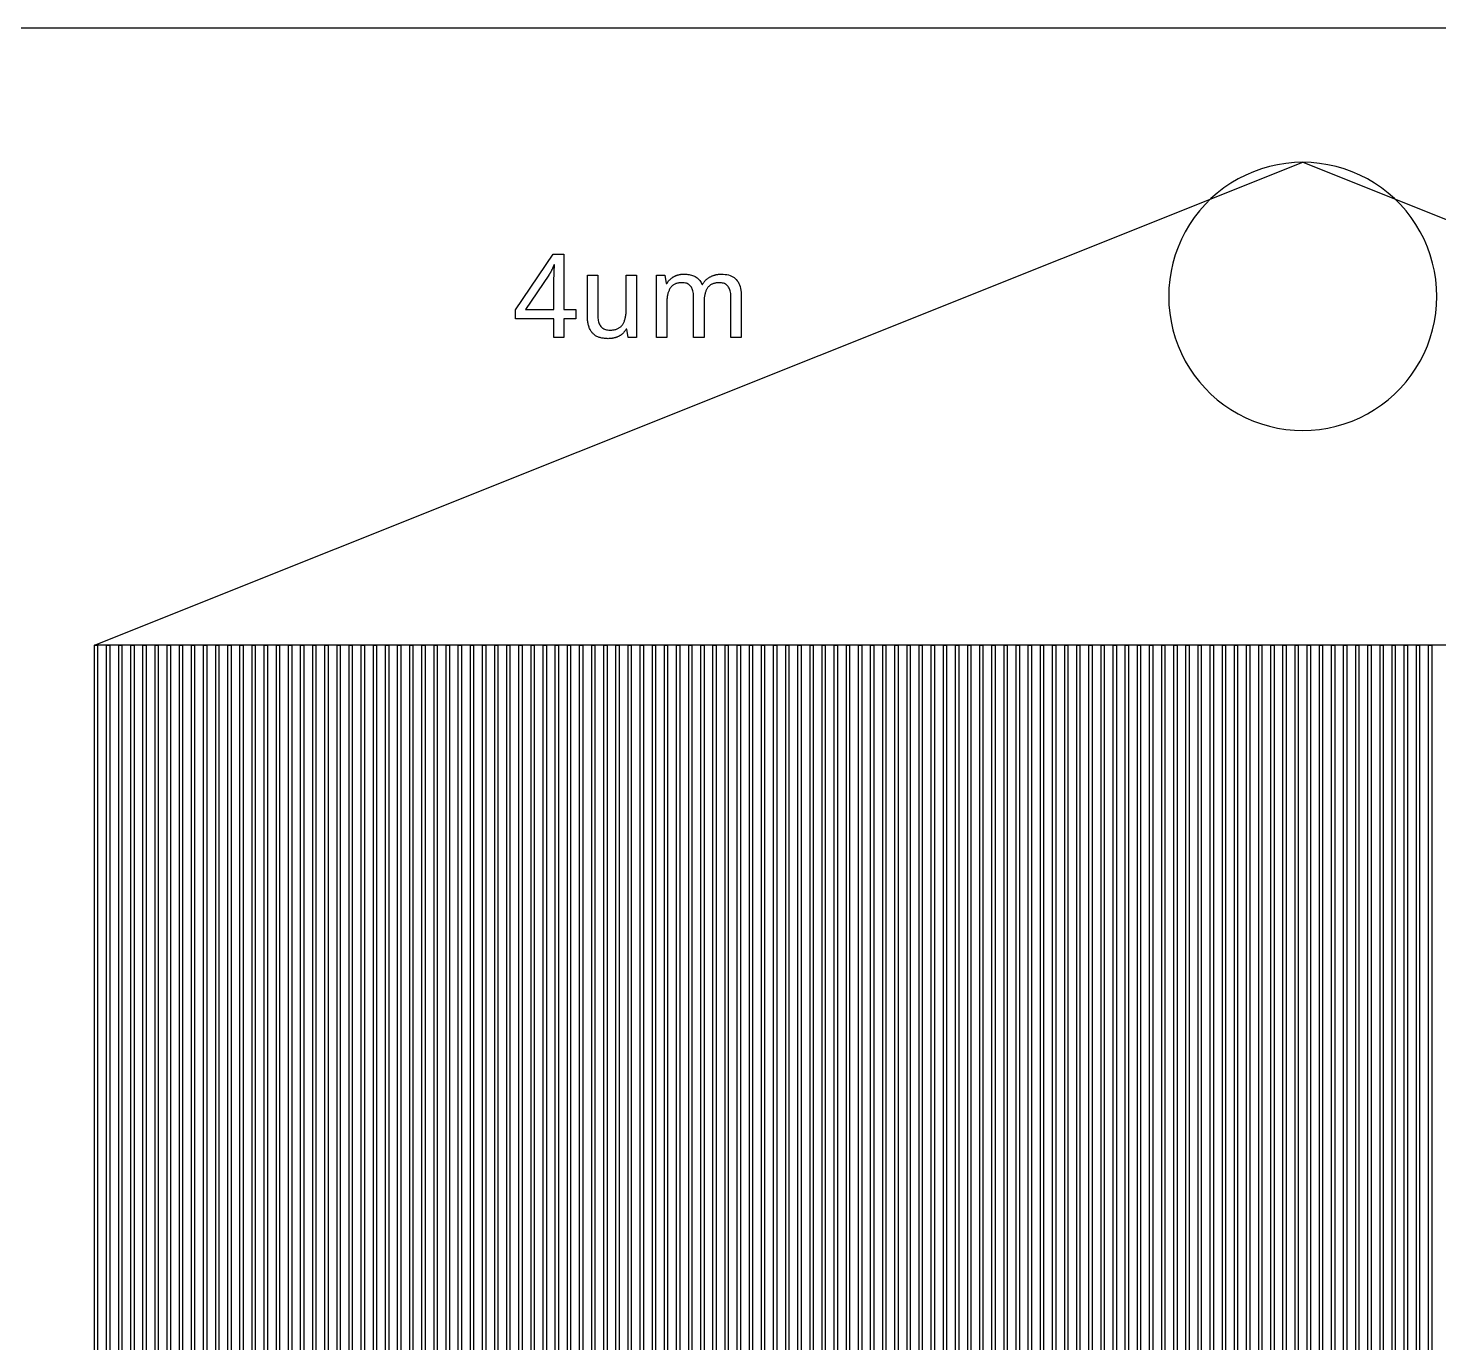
# Model space of a CAD drawing. Extents: x 0 to 762, y 0 to 762.
# Drawn here: x 260.3 to 393.9, y 637.5 to 762 of the extents above; entities that cross this region are included whole.
import ezdxf

# ---------------------------------------------------------------- set-up
doc = ezdxf.new("R2010")
doc.units = 0
doc.layers.get('0').update_dxf_attribs({"linetype": 'CONTINUOUS'})

msp = doc.modelspace()

# ---------------------------------------------------------------- linework, layer by layer
at = {"color": 7}
msp.add_lwpolyline([(0, 0), (761.986, 0), (761.986, 761.986), (0, 761.986), (0, 0)], close=True, dxfattribs=at)
at = {"color": 0}
for points in [[(380.993, 749.286), (495.442, 703.567), (266.546, 703.567), (380.993, 749.286)], [(393.693, 736.586), (393.668, 737.383), (393.593, 738.178), (393.468, 738.967), (393.294, 739.744), (393.071, 740.511), (392.801, 741.261), (392.485, 741.994), (392.122, 742.704), (391.715, 743.392), (391.268, 744.051), (390.778, 744.682), (390.251, 745.281), (389.686, 745.844), (389.089, 746.372), (388.458, 746.861), (387.797, 747.31), (387.111, 747.715), (386.4, 748.078), (385.668, 748.394), (384.918, 748.665), (384.151, 748.887), (383.372, 749.061), (382.585, 749.186), (381.79, 749.261), (380.993, 749.286), (380.196, 749.261), (379.401, 749.186), (378.614, 749.061), (377.835, 748.887), (377.068, 748.665), (376.318, 748.394), (375.586, 748.078), (374.875, 747.715), (374.189, 747.31), (373.528, 746.861), (372.897, 746.372), (372.3, 745.844), (371.735, 745.281), (371.208, 744.682), (370.719, 744.051), (370.271, 743.392), (369.864, 742.704), (369.501, 741.994), (369.185, 741.261), (368.915, 740.511), (368.692, 739.744), (368.518, 738.967), (368.393, 738.178), (368.318, 737.383), (368.293, 736.586), (368.318, 735.789), (368.393, 734.994), (368.518, 734.207), (368.692, 733.428), (368.915, 732.662), (369.185, 731.911), (369.501, 731.179), (369.864, 730.468), (370.271, 729.782), (370.719, 729.122), (371.208, 728.492), (371.735, 727.893), (372.3, 727.329), (372.897, 726.801), (373.528, 726.313), (374.189, 725.864), (374.875, 725.458), (375.586, 725.096), (376.318, 724.779), (377.068, 724.508), (377.835, 724.286), (378.614, 724.111), (379.401, 723.988), (380.196, 723.912), (380.993, 723.887), (381.79, 723.912), (382.585, 723.988), (383.372, 724.111), (384.151, 724.286), (384.918, 724.508), (385.668, 724.779), (386.4, 725.096), (387.111, 725.458), (387.797, 725.864), (388.458, 726.313), (389.089, 726.801), (389.686, 727.329), (390.251, 727.893), (390.778, 728.492), (391.268, 729.122), (391.715, 729.782), (392.122, 730.468), (392.485, 731.179), (392.801, 731.911), (393.071, 732.662), (393.294, 733.428), (393.468, 734.207), (393.593, 734.994), (393.668, 735.789), (393.693, 736.586)], [(312.136, 734.454), (310.993, 734.454), (310.993, 732.693), (310.047, 732.693), (310.047, 734.454), (306.422, 734.454), (306.422, 735.308), (309.983, 740.588), (310.993, 740.588), (310.993, 735.346), (312.136, 735.346), (312.136, 734.454)], [(310.047, 735.346), (310.047, 737.318), (310.047, 737.379), (310.047, 737.44), (310.049, 737.503), (310.049, 737.565), (310.049, 737.629), (310.05, 737.692), (310.05, 737.757), (310.051, 737.821), (310.053, 737.886), (310.054, 737.953), (310.057, 738.018), (310.058, 738.085), (310.061, 738.15), (310.064, 738.214), (310.065, 738.278), (310.068, 738.342), (310.069, 738.406), (310.072, 738.468), (310.074, 738.531), (310.076, 738.594), (310.078, 738.656), (310.081, 738.717), (310.082, 738.778), (310.085, 738.838), (310.088, 738.896), (310.089, 738.954), (310.092, 739.011), (310.093, 739.067), (310.096, 739.122), (310.099, 739.175), (310.101, 739.228), (310.104, 739.278), (310.107, 739.326), (310.108, 739.372), (310.111, 739.418), (310.112, 739.461), (310.114, 739.501), (310.115, 739.54), (310.117, 739.578), (310.068, 739.578), (310.061, 739.557), (310.053, 739.535), (310.044, 739.511), (310.035, 739.488), (310.025, 739.464), (310.015, 739.44), (310.006, 739.415), (309.994, 739.389), (309.983, 739.363), (309.972, 739.336), (309.961, 739.311), (309.95, 739.285), (309.939, 739.258), (309.926, 739.232), (309.914, 739.207), (309.901, 739.181), (309.889, 739.154), (309.876, 739.126), (309.862, 739.1), (309.849, 739.074), (309.836, 739.047), (309.822, 739.022), (309.81, 738.997), (309.796, 738.971), (309.782, 738.946), (309.769, 738.921), (309.756, 738.896), (309.742, 738.871), (309.728, 738.846), (309.714, 738.821), (309.7, 738.797), (309.686, 738.774), (309.674, 738.75), (309.66, 738.728), (309.647, 738.707), (309.635, 738.686), (309.622, 738.667), (309.61, 738.647), (309.597, 738.629), (309.585, 738.611), (307.378, 735.346), (310.047, 735.346)], [(317.11, 732.693), (316.965, 733.482), (316.911, 733.482), (316.885, 733.436), (316.856, 733.392), (316.826, 733.349), (316.796, 733.307), (316.764, 733.265), (316.731, 733.226), (316.697, 733.188), (316.662, 733.15), (316.626, 733.114), (316.589, 733.079), (316.553, 733.046), (316.515, 733.015), (316.476, 732.985), (316.438, 732.954), (316.397, 732.926), (316.357, 732.899), (316.315, 732.872), (316.274, 732.847), (316.231, 732.824), (316.186, 732.8), (316.142, 732.779), (316.097, 732.76), (316.051, 732.74), (316.006, 732.722), (315.96, 732.706), (315.912, 732.69), (315.865, 732.676), (315.817, 732.662), (315.768, 732.65), (315.719, 732.639), (315.669, 732.629), (315.619, 732.619), (315.569, 732.611), (315.519, 732.604), (315.469, 732.599), (315.418, 732.593), (315.368, 732.59), (315.317, 732.588), (315.265, 732.586), (315.214, 732.585), (315.118, 732.586), (315.024, 732.59), (314.932, 732.596), (314.842, 732.606), (314.756, 732.617), (314.671, 732.629), (314.588, 732.646), (314.508, 732.664), (314.431, 732.685), (314.354, 732.708), (314.282, 732.735), (314.211, 732.764), (314.143, 732.796), (314.078, 732.829), (314.015, 732.867), (313.954, 732.907), (313.896, 732.95), (313.84, 732.996), (313.787, 733.044), (313.737, 733.096), (313.689, 733.15), (313.643, 733.207), (313.6, 733.267), (313.558, 733.329), (313.519, 733.394), (313.483, 733.464), (313.449, 733.535), (313.418, 733.61), (313.388, 733.686), (313.361, 733.767), (313.338, 733.85), (313.317, 733.936), (313.299, 734.026), (313.282, 734.118), (313.268, 734.214), (313.257, 734.313), (313.249, 734.414), (313.243, 734.519), (313.239, 734.628), (313.237, 734.739), (313.237, 738.59), (314.215, 738.59), (314.215, 734.793), (314.218, 734.657), (314.226, 734.528), (314.24, 734.406), (314.261, 734.29), (314.286, 734.182), (314.318, 734.081), (314.354, 733.986), (314.397, 733.899), (314.446, 733.818), (314.5, 733.746), (314.56, 733.679), (314.626, 733.619), (314.699, 733.567), (314.778, 733.522), (314.862, 733.483), (314.954, 733.451), (315.051, 733.428), (315.154, 733.41), (315.264, 733.4), (315.381, 733.396), (315.467, 733.397), (315.549, 733.401), (315.629, 733.408), (315.707, 733.418), (315.781, 733.431), (315.853, 733.446), (315.921, 733.464), (315.987, 733.486), (316.05, 733.51), (316.111, 733.536), (316.169, 733.565), (316.225, 733.597), (316.278, 733.631), (316.329, 733.668), (316.376, 733.708), (316.424, 733.75), (316.467, 733.794), (316.508, 733.842), (316.547, 733.892), (316.583, 733.944), (316.619, 734), (316.653, 734.058), (316.683, 734.119), (316.713, 734.183), (316.74, 734.249), (316.764, 734.317), (316.787, 734.387), (316.807, 734.461), (316.825, 734.537), (316.842, 734.615), (316.857, 734.696), (316.871, 734.779), (316.883, 734.864), (316.893, 734.953), (316.901, 735.043), (316.91, 735.135), (316.915, 735.229), (316.919, 735.326), (316.921, 735.426), (316.922, 735.529), (316.922, 738.59), (317.9, 738.59), (317.9, 732.693), (317.11, 732.693)], [(326.832, 732.693), (326.832, 736.49), (326.829, 736.626), (326.821, 736.756), (326.808, 736.878), (326.789, 736.993), (326.765, 737.101), (326.735, 737.203), (326.7, 737.296), (326.66, 737.383), (326.614, 737.464), (326.564, 737.537), (326.507, 737.604), (326.444, 737.662), (326.375, 737.715), (326.301, 737.761), (326.221, 737.799), (326.135, 737.831), (326.043, 737.856), (325.944, 737.872), (325.84, 737.883), (325.731, 737.886), (325.654, 737.885), (325.579, 737.882), (325.506, 737.875), (325.436, 737.865), (325.368, 737.854), (325.303, 737.84), (325.24, 737.824), (325.179, 737.804), (325.121, 737.782), (325.065, 737.757), (325.011, 737.732), (324.96, 737.703), (324.91, 737.672), (324.861, 737.639), (324.815, 737.603), (324.771, 737.565), (324.729, 737.524), (324.689, 737.481), (324.65, 737.435), (324.614, 737.387), (324.581, 737.338), (324.549, 737.285), (324.518, 737.231), (324.49, 737.174), (324.464, 737.114), (324.44, 737.053), (324.418, 736.988), (324.397, 736.921), (324.378, 736.851), (324.361, 736.781), (324.346, 736.707), (324.332, 736.632), (324.319, 736.554), (324.31, 736.474), (324.301, 736.392), (324.293, 736.307), (324.287, 736.221), (324.283, 736.132), (324.282, 736.04), (324.281, 735.947), (324.281, 732.693), (323.297, 732.693), (323.297, 736.49), (323.294, 736.626), (323.287, 736.756), (323.274, 736.878), (323.254, 736.993), (323.231, 737.101), (323.201, 737.203), (323.167, 737.296), (323.126, 737.383), (323.081, 737.464), (323.029, 737.537), (322.974, 737.604), (322.912, 737.662), (322.844, 737.715), (322.771, 737.761), (322.69, 737.799), (322.606, 737.831), (322.514, 737.856), (322.415, 737.872), (322.311, 737.883), (322.201, 737.886), (322.121, 737.885), (322.042, 737.881), (321.965, 737.874), (321.893, 737.864), (321.822, 737.851), (321.754, 737.836), (321.689, 737.818), (321.626, 737.797), (321.567, 737.774), (321.51, 737.747), (321.454, 737.718), (321.401, 737.686), (321.351, 737.651), (321.303, 737.614), (321.257, 737.574), (321.213, 737.531), (321.171, 737.486), (321.131, 737.438), (321.093, 737.386), (321.058, 737.333), (321.025, 737.278), (320.994, 737.218), (320.967, 737.158), (320.939, 737.094), (320.914, 737.028), (320.892, 736.96), (320.869, 736.889), (320.85, 736.815), (320.832, 736.74), (320.817, 736.662), (320.803, 736.581), (320.792, 736.499), (320.781, 736.412), (320.772, 736.325), (320.764, 736.235), (320.757, 736.142), (320.753, 736.047), (320.749, 735.95), (320.747, 735.851), (320.746, 735.749), (320.746, 732.693), (319.769, 732.693), (319.769, 738.59), (320.564, 738.59), (320.703, 737.796), (320.757, 737.796), (320.783, 737.84), (320.811, 737.885), (320.839, 737.928), (320.868, 737.969), (320.899, 738.01), (320.929, 738.049), (320.961, 738.088), (320.994, 738.124), (321.028, 738.158), (321.064, 738.193), (321.099, 738.226), (321.136, 738.258), (321.172, 738.29), (321.21, 738.321), (321.249, 738.35), (321.287, 738.378), (321.328, 738.404), (321.368, 738.429), (321.408, 738.454), (321.45, 738.478), (321.493, 738.499), (321.537, 738.519), (321.581, 738.54), (321.625, 738.558), (321.671, 738.575), (321.715, 738.592), (321.761, 738.606), (321.807, 738.619), (321.854, 738.632), (321.901, 738.644), (321.95, 738.654), (321.999, 738.662), (322.047, 738.671), (322.096, 738.678), (322.144, 738.685), (322.193, 738.689), (322.242, 738.693), (322.292, 738.696), (322.34, 738.697), (322.39, 738.697), (322.517, 738.694), (322.639, 738.688), (322.757, 738.676), (322.871, 738.66), (322.979, 738.639), (323.085, 738.613), (323.185, 738.582), (323.281, 738.546), (323.372, 738.506), (323.458, 738.461), (323.543, 738.411), (323.622, 738.356), (323.696, 738.296), (323.767, 738.229), (323.832, 738.158), (323.893, 738.081), (323.95, 737.999), (324.001, 737.911), (324.05, 737.818), (324.093, 737.719), (324.136, 737.719), (324.164, 737.769), (324.193, 737.818), (324.224, 737.865), (324.256, 737.911), (324.289, 737.956), (324.322, 737.997), (324.357, 738.039), (324.393, 738.079), (324.431, 738.118), (324.468, 738.156), (324.508, 738.19), (324.55, 738.225), (324.59, 738.258), (324.633, 738.29), (324.675, 738.321), (324.718, 738.351), (324.763, 738.379), (324.807, 738.406), (324.853, 738.432), (324.899, 738.456), (324.946, 738.479), (324.993, 738.503), (325.042, 738.524), (325.09, 738.544), (325.14, 738.564), (325.19, 738.581), (325.24, 738.597), (325.29, 738.613), (325.342, 738.626), (325.393, 738.639), (325.444, 738.65), (325.496, 738.66), (325.549, 738.668), (325.6, 738.676), (325.653, 738.683), (325.706, 738.688), (325.758, 738.692), (325.811, 738.694), (325.865, 738.697), (325.919, 738.697), (326.103, 738.692), (326.276, 738.676), (326.44, 738.651), (326.596, 738.615), (326.742, 738.568), (326.879, 738.511), (327.006, 738.444), (327.124, 738.368), (327.232, 738.279), (327.332, 738.182), (327.422, 738.074), (327.504, 737.953), (327.575, 737.819), (327.638, 737.675), (327.69, 737.517), (327.733, 737.347), (327.767, 737.165), (327.79, 736.969), (327.804, 736.762), (327.81, 736.543), (327.81, 732.693), (326.832, 732.693)], [(266.546, 703.567), (266.846, 703.567), (266.846, 634.989), (266.546, 634.989), (266.546, 703.567)], [(267.694, 703.567), (267.994, 703.567), (267.994, 634.989), (267.694, 634.989), (267.694, 703.567)], [(268.843, 703.567), (269.143, 703.567), (269.143, 634.989), (268.843, 634.989), (268.843, 703.567)], [(269.992, 703.567), (270.292, 703.567), (270.292, 634.989), (269.992, 634.989), (269.992, 703.567)], [(271.14, 703.567), (271.44, 703.567), (271.44, 634.989), (271.14, 634.989), (271.14, 703.567)], [(272.289, 703.567), (272.589, 703.567), (272.589, 634.989), (272.289, 634.989), (272.289, 703.567)], [(273.438, 703.567), (273.737, 703.567), (273.737, 634.989), (273.438, 634.989), (273.438, 703.567)], [(274.586, 703.567), (274.886, 703.567), (274.886, 634.989), (274.586, 634.989), (274.586, 703.567)], [(275.735, 703.567), (276.035, 703.567), (276.035, 634.989), (275.735, 634.989), (275.735, 703.567)], [(276.883, 703.567), (277.183, 703.567), (277.183, 634.989), (276.883, 634.989), (276.883, 703.567)], [(278.032, 703.567), (278.332, 703.567), (278.332, 634.989), (278.032, 634.989), (278.032, 703.567)], [(279.181, 703.567), (279.481, 703.567), (279.481, 634.989), (279.181, 634.989), (279.181, 703.567)], [(280.329, 703.567), (280.629, 703.567), (280.629, 634.989), (280.329, 634.989), (280.329, 703.567)], [(281.479, 703.567), (281.779, 703.567), (281.779, 634.989), (281.479, 634.989), (281.479, 703.567)], [(282.628, 703.567), (282.928, 703.567), (282.928, 634.989), (282.628, 634.989), (282.628, 703.567)], [(283.776, 703.567), (284.076, 703.567), (284.076, 634.989), (283.776, 634.989), (283.776, 703.567)], [(284.925, 703.567), (285.225, 703.567), (285.225, 634.989), (284.925, 634.989), (284.925, 703.567)], [(286.074, 703.567), (286.374, 703.567), (286.374, 634.989), (286.074, 634.989), (286.074, 703.567)], [(287.222, 703.567), (287.522, 703.567), (287.522, 634.989), (287.222, 634.989), (287.222, 703.567)], [(288.371, 703.567), (288.671, 703.567), (288.671, 634.989), (288.371, 634.989), (288.371, 703.567)], [(289.519, 703.567), (289.819, 703.567), (289.819, 634.989), (289.519, 634.989), (289.519, 703.567)], [(290.668, 703.567), (290.968, 703.567), (290.968, 634.989), (290.668, 634.989), (290.668, 703.567)], [(291.817, 703.567), (292.117, 703.567), (292.117, 634.989), (291.817, 634.989), (291.817, 703.567)], [(292.965, 703.567), (293.265, 703.567), (293.265, 634.989), (292.965, 634.989), (292.965, 703.567)], [(294.114, 703.567), (294.414, 703.567), (294.414, 634.989), (294.114, 634.989), (294.114, 703.567)], [(295.264, 703.567), (295.564, 703.567), (295.564, 634.989), (295.264, 634.989), (295.264, 703.567)], [(296.412, 703.567), (296.713, 703.567), (296.713, 634.989), (296.412, 634.989), (296.412, 703.567)], [(297.561, 703.567), (297.861, 703.567), (297.861, 634.989), (297.561, 634.989), (297.561, 703.567)], [(298.71, 703.567), (299.01, 703.567), (299.01, 634.989), (298.71, 634.989), (298.71, 703.567)], [(299.858, 703.567), (300.158, 703.567), (300.158, 634.989), (299.858, 634.989), (299.858, 703.567)], [(301.007, 703.567), (301.307, 703.567), (301.307, 634.989), (301.007, 634.989), (301.007, 703.567)], [(302.156, 703.567), (302.456, 703.567), (302.456, 634.989), (302.156, 634.989), (302.156, 703.567)], [(303.304, 703.567), (303.604, 703.567), (303.604, 634.989), (303.304, 634.989), (303.304, 703.567)], [(304.453, 703.567), (304.753, 703.567), (304.753, 634.989), (304.453, 634.989), (304.453, 703.567)], [(305.601, 703.567), (305.901, 703.567), (305.901, 634.989), (305.601, 634.989), (305.601, 703.567)], [(306.75, 703.567), (307.05, 703.567), (307.05, 634.989), (306.75, 634.989), (306.75, 703.567)], [(307.899, 703.567), (308.199, 703.567), (308.199, 634.989), (307.899, 634.989), (307.899, 703.567)], [(309.047, 703.567), (309.349, 703.567), (309.349, 634.989), (309.047, 634.989), (309.047, 703.567)], [(310.197, 703.567), (310.497, 703.567), (310.497, 634.989), (310.197, 634.989), (310.197, 703.567)], [(311.346, 703.567), (311.646, 703.567), (311.646, 634.989), (311.346, 634.989), (311.346, 703.567)], [(312.494, 703.567), (312.794, 703.567), (312.794, 634.989), (312.494, 634.989), (312.494, 703.567)], [(313.643, 703.567), (313.943, 703.567), (313.943, 634.989), (313.643, 634.989), (313.643, 703.567)], [(314.792, 703.567), (315.092, 703.567), (315.092, 634.989), (314.792, 634.989), (314.792, 703.567)], [(315.94, 703.567), (316.24, 703.567), (316.24, 634.989), (315.94, 634.989), (315.94, 703.567)], [(317.089, 703.567), (317.389, 703.567), (317.389, 634.989), (317.089, 634.989), (317.089, 703.567)], [(318.237, 703.567), (318.537, 703.567), (318.537, 634.989), (318.237, 634.989), (318.237, 703.567)], [(319.386, 703.567), (319.686, 703.567), (319.686, 634.989), (319.386, 634.989), (319.386, 703.567)], [(320.535, 703.567), (320.835, 703.567), (320.835, 634.989), (320.535, 634.989), (320.535, 703.567)], [(321.683, 703.567), (321.983, 703.567), (321.983, 634.989), (321.683, 634.989), (321.683, 703.567)], [(322.832, 703.567), (323.132, 703.567), (323.132, 634.989), (322.832, 634.989), (322.832, 703.567)], [(323.982, 703.567), (324.282, 703.567), (324.282, 634.989), (323.982, 634.989), (323.982, 703.567)], [(325.131, 703.567), (325.431, 703.567), (325.431, 634.989), (325.131, 634.989), (325.131, 703.567)], [(326.279, 703.567), (326.579, 703.567), (326.579, 634.989), (326.279, 634.989), (326.279, 703.567)], [(327.428, 703.567), (327.728, 703.567), (327.728, 634.989), (327.428, 634.989), (327.428, 703.567)], [(328.576, 703.567), (328.876, 703.567), (328.876, 634.989), (328.576, 634.989), (328.576, 703.567)], [(329.725, 703.567), (330.025, 703.567), (330.025, 634.989), (329.725, 634.989), (329.725, 703.567)], [(330.874, 703.567), (331.174, 703.567), (331.174, 634.989), (330.874, 634.989), (330.874, 703.567)], [(332.022, 703.567), (332.322, 703.567), (332.322, 634.989), (332.022, 634.989), (332.022, 703.567)], [(333.171, 703.567), (333.471, 703.567), (333.471, 634.989), (333.171, 634.989), (333.171, 703.567)], [(334.319, 703.567), (334.619, 703.567), (334.619, 634.989), (334.319, 634.989), (334.319, 703.567)], [(335.468, 703.567), (335.768, 703.567), (335.768, 634.989), (335.468, 634.989), (335.468, 703.567)], [(336.617, 703.567), (336.917, 703.567), (336.917, 634.989), (336.617, 634.989), (336.617, 703.567)], [(337.765, 703.567), (338.067, 703.567), (338.067, 634.989), (337.765, 634.989), (337.765, 703.567)], [(338.915, 703.567), (339.215, 703.567), (339.215, 634.989), (338.915, 634.989), (338.915, 703.567)], [(340.064, 703.567), (340.364, 703.567), (340.364, 634.989), (340.064, 634.989), (340.064, 703.567)], [(341.213, 703.567), (341.513, 703.567), (341.513, 634.989), (341.213, 634.989), (341.213, 703.567)], [(342.361, 703.567), (342.661, 703.567), (342.661, 634.989), (342.361, 634.989), (342.361, 703.567)], [(343.51, 703.567), (343.81, 703.567), (343.81, 634.989), (343.51, 634.989), (343.51, 703.567)], [(344.658, 703.567), (344.958, 703.567), (344.958, 634.989), (344.658, 634.989), (344.658, 703.567)], [(345.807, 703.567), (346.107, 703.567), (346.107, 634.989), (345.807, 634.989), (345.807, 703.567)], [(346.956, 703.567), (347.256, 703.567), (347.256, 634.989), (346.956, 634.989), (346.956, 703.567)], [(348.104, 703.567), (348.404, 703.567), (348.404, 634.989), (348.104, 634.989), (348.104, 703.567)], [(349.253, 703.567), (349.553, 703.567), (349.553, 634.989), (349.253, 634.989), (349.253, 703.567)], [(350.401, 703.567), (350.701, 703.567), (350.701, 634.989), (350.401, 634.989), (350.401, 703.567)], [(351.55, 703.567), (351.85, 703.567), (351.85, 634.989), (351.55, 634.989), (351.55, 703.567)], [(352.7, 703.567), (353, 703.567), (353, 634.989), (352.7, 634.989), (352.7, 703.567)], [(353.849, 703.567), (354.149, 703.567), (354.149, 634.989), (353.849, 634.989), (353.849, 703.567)], [(354.997, 703.567), (355.297, 703.567), (355.297, 634.989), (354.997, 634.989), (354.997, 703.567)], [(356.146, 703.567), (356.446, 703.567), (356.446, 634.989), (356.146, 634.989), (356.146, 703.567)], [(357.294, 703.567), (357.594, 703.567), (357.594, 634.989), (357.294, 634.989), (357.294, 703.567)], [(358.443, 703.567), (358.743, 703.567), (358.743, 634.989), (358.443, 634.989), (358.443, 703.567)], [(359.592, 703.567), (359.892, 703.567), (359.892, 634.989), (359.592, 634.989), (359.592, 703.567)], [(360.74, 703.567), (361.04, 703.567), (361.04, 634.989), (360.74, 634.989), (360.74, 703.567)], [(361.889, 703.567), (362.189, 703.567), (362.189, 634.989), (361.889, 634.989), (361.889, 703.567)], [(363.037, 703.567), (363.338, 703.567), (363.338, 634.989), (363.037, 634.989), (363.037, 703.567)], [(364.186, 703.567), (364.486, 703.567), (364.486, 634.989), (364.186, 634.989), (364.186, 703.567)], [(365.335, 703.567), (365.635, 703.567), (365.635, 634.989), (365.335, 634.989), (365.335, 703.567)], [(366.485, 703.567), (366.785, 703.567), (366.785, 634.989), (366.485, 634.989), (366.485, 703.567)], [(367.633, 703.567), (367.933, 703.567), (367.933, 634.989), (367.633, 634.989), (367.633, 703.567)], [(368.782, 703.567), (369.082, 703.567), (369.082, 634.989), (368.782, 634.989), (368.782, 703.567)], [(369.931, 703.567), (370.231, 703.567), (370.231, 634.989), (369.931, 634.989), (369.931, 703.567)], [(371.079, 703.567), (371.379, 703.567), (371.379, 634.989), (371.079, 634.989), (371.079, 703.567)], [(372.228, 703.567), (372.528, 703.567), (372.528, 634.989), (372.228, 634.989), (372.228, 703.567)], [(373.376, 703.567), (373.676, 703.567), (373.676, 634.989), (373.376, 634.989), (373.376, 703.567)], [(374.525, 703.567), (374.825, 703.567), (374.825, 634.989), (374.525, 634.989), (374.525, 703.567)], [(375.674, 703.567), (375.974, 703.567), (375.974, 634.989), (375.674, 634.989), (375.674, 703.567)], [(376.822, 703.567), (377.122, 703.567), (377.122, 634.989), (376.822, 634.989), (376.822, 703.567)], [(377.971, 703.567), (378.271, 703.567), (378.271, 634.989), (377.971, 634.989), (377.971, 703.567)], [(379.119, 703.567), (379.419, 703.567), (379.419, 634.989), (379.119, 634.989), (379.119, 703.567)], [(380.268, 703.567), (380.568, 703.567), (380.568, 634.989), (380.268, 634.989), (380.268, 703.567)], [(381.418, 703.567), (381.718, 703.567), (381.718, 634.989), (381.418, 634.989), (381.418, 703.567)], [(382.567, 703.567), (382.867, 703.567), (382.867, 634.989), (382.567, 634.989), (382.567, 703.567)], [(383.715, 703.567), (384.015, 703.567), (384.015, 634.989), (383.715, 634.989), (383.715, 703.567)], [(384.864, 703.567), (385.164, 703.567), (385.164, 634.989), (384.864, 634.989), (384.864, 703.567)], [(386.013, 703.567), (386.313, 703.567), (386.313, 634.989), (386.013, 634.989), (386.013, 703.567)], [(387.161, 703.567), (387.461, 703.567), (387.461, 634.989), (387.161, 634.989), (387.161, 703.567)], [(388.31, 703.567), (388.61, 703.567), (388.61, 634.989), (388.31, 634.989), (388.31, 703.567)], [(389.458, 703.567), (389.758, 703.567), (389.758, 634.989), (389.458, 634.989), (389.458, 703.567)], [(390.607, 703.567), (390.907, 703.567), (390.907, 634.989), (390.607, 634.989), (390.607, 703.567)], [(391.756, 703.567), (392.056, 703.567), (392.056, 634.989), (391.756, 634.989), (391.756, 703.567)], [(392.904, 703.567), (393.204, 703.567), (393.204, 634.989), (392.904, 634.989), (392.904, 703.567)]]:
    msp.add_lwpolyline(points, close=True, dxfattribs=at)
at = {"color": 0, "const_width": 0.0104}
msp.add_lwpolyline([(393.693, 736.586), (393.668, 737.383), (393.593, 738.178), (393.468, 738.967), (393.294, 739.744), (393.071, 740.511), (392.801, 741.261), (392.485, 741.994), (392.122, 742.704), (391.715, 743.392), (391.268, 744.051), (390.778, 744.682), (390.251, 745.281), (389.686, 745.844), (389.089, 746.372), (388.458, 746.861), (387.797, 747.31), (387.111, 747.715), (386.4, 748.078), (385.668, 748.394), (384.918, 748.665), (384.151, 748.887), (383.372, 749.061), (382.585, 749.186), (381.79, 749.261), (380.993, 749.286), (380.196, 749.261), (379.401, 749.186), (378.614, 749.061), (377.835, 748.887), (377.068, 748.665), (376.318, 748.394), (375.586, 748.078), (374.875, 747.715), (374.189, 747.31), (373.528, 746.861), (372.897, 746.372), (372.3, 745.844), (371.735, 745.281), (371.208, 744.682), (370.719, 744.051), (370.271, 743.392), (369.864, 742.704), (369.501, 741.994), (369.185, 741.261), (368.915, 740.511), (368.692, 739.744), (368.518, 738.967), (368.393, 738.178), (368.318, 737.383), (368.293, 736.586), (368.318, 735.789), (368.393, 734.994), (368.518, 734.207), (368.692, 733.428), (368.915, 732.662), (369.185, 731.911), (369.501, 731.179), (369.864, 730.468), (370.271, 729.782), (370.719, 729.122), (371.208, 728.492), (371.735, 727.893), (372.3, 727.329), (372.897, 726.801), (373.528, 726.313), (374.189, 725.864), (374.875, 725.458), (375.586, 725.096), (376.318, 724.779), (377.068, 724.508), (377.835, 724.286), (378.614, 724.111), (379.401, 723.988), (380.196, 723.912), (380.993, 723.887), (381.79, 723.912), (382.585, 723.988), (383.372, 724.111), (384.151, 724.286), (384.918, 724.508), (385.668, 724.779), (386.4, 725.096), (387.111, 725.458), (387.797, 725.864), (388.458, 726.313), (389.089, 726.801), (389.686, 727.329), (390.251, 727.893), (390.778, 728.492), (391.268, 729.122), (391.715, 729.782), (392.122, 730.468), (392.485, 731.179), (392.801, 731.911), (393.071, 732.662), (393.294, 733.428), (393.468, 734.207), (393.593, 734.994), (393.668, 735.789), (393.693, 736.586)], close=True, dxfattribs=at)

doc.saveas('drawing.dxf')
